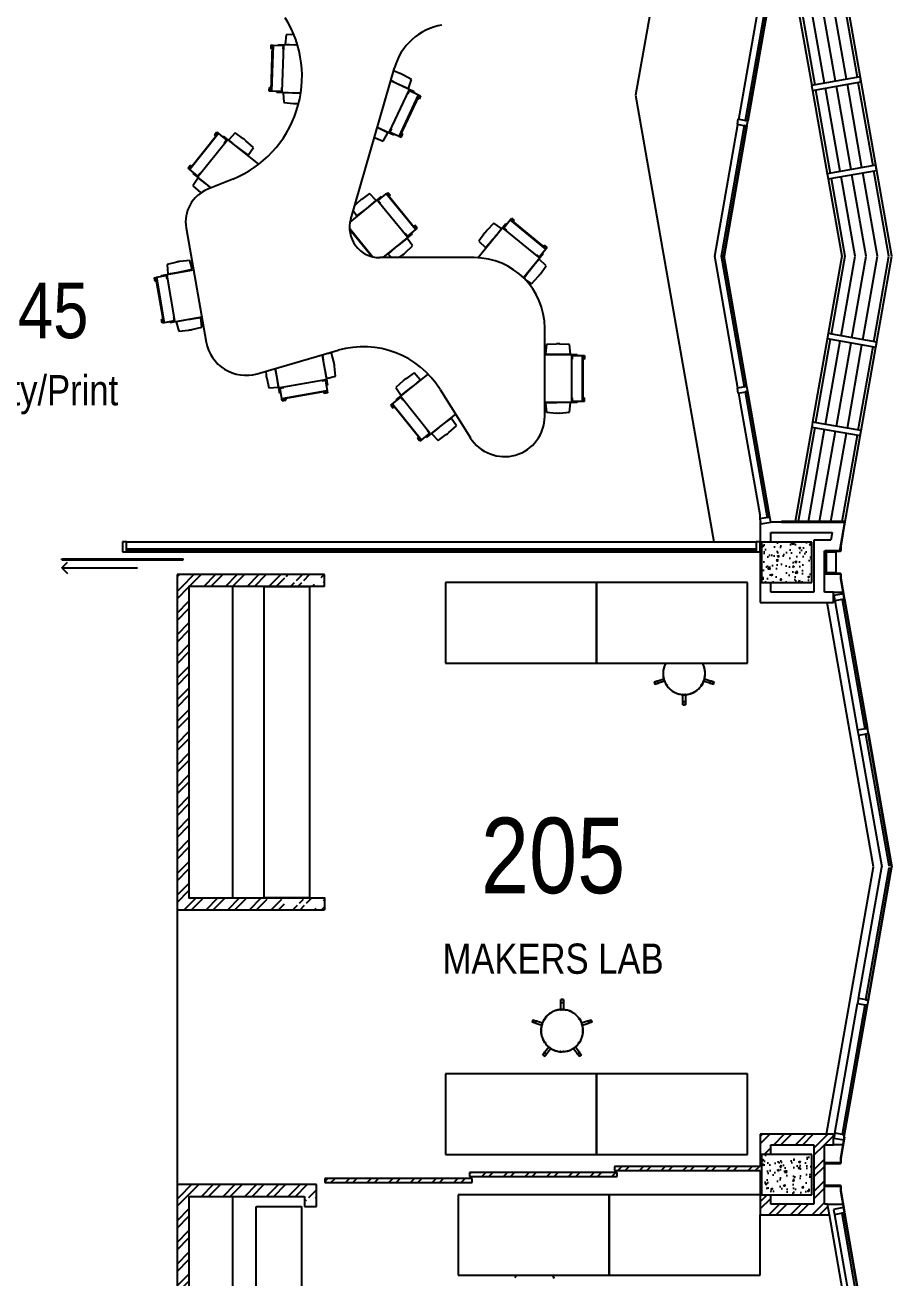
# Model space of a CAD drawing. Extents: x 6433 to 75181, y -2986 to 56414.
# Drawn here: x 40077 to 48688, y 13457 to 25900 of the extents above; entities that cross this region are included whole.
import ezdxf

# ---------------------------------------------------------------- set-up
doc = ezdxf.new("R2010")
doc.units = 0
doc.header["$MEASUREMENT"] = 0
for name, color, linetype in [('A-Column__Concrete', 7, 'CONTINUOUS'), ('A-Column__Steel', 4, 'CONTINUOUS'), ('A-Door', 160, 'CONTINUOUS'), ('A-Equipment', 1, 'CONTINUOUS'), ('A-Furniture', 252, 'CONTINUOUS'), ('A-General', 1, 'CONTINUOUS'), ('A-Hatch__Brick', 2, 'CONTINUOUS'), ('A-Hatch__Concrete', 252, 'CONTINUOUS'), ('A-Joinery__Built-In', 2, 'CONTINUOUS'), ('A-Roof', 1, 'CONTINUOUS'), ('A-Text__Primary Room', 6, 'CONTINUOUS'), ('A-Wall__Brick', 6, 'CONTINUOUS'), ('A-Window', 4, 'CONTINUOUS')]:
    doc.layers.add(name, color=color, linetype=linetype)
doc.styles.add('Arial Narrow', font='ARIALN.TTF', dxfattribs={"height": 750})
pattern_1 = [(50, (8381.06, 65736.02), (182.18467, -15.9391), [19.05, -209.55]), (355, (8381.06, 65736.02), (-35.2434, 191.05685), [15.24, -167.6406]), (100.45144, (8396.24, 65734.7), (146.94125, 175.11775), [16.19, -178.09024]), (46.1842, (8381.06, 65786.82), (271.07904, -42.0423), [28.575, -314.325]), (96.63556, (8403.65, 65783.32), (237.4041, 247.4261), [24.285, -267.1356]), (351.18415, (8381.06, 65786.82), (237.4041, 247.4261), [22.86, -251.4597]), (21, (8406.46, 65774.12), (151.6144, -102.2652), [19.05, -209.55]), (326, (8406.46, 65774.12), (61.80203, 184.18797), [15.24, -167.64]), (71.45144, (8419.1, 65765.6), (213.4164, 81.92277), [16.19, -178.08994]), (37.5, (8381.06, 65736.02), (3.0886, 84.55504), [0, -165.608, 0, -170.18, 0, -168.275]), (7.5, (8381.06, 65736.02), (66.81966, 100.18057), [0, -97.028, 0, -161.798, 0, -64.135]), (327.5, (8324.416, 65736.02), (135.590595, -5.728744), [0, -63.5, 0, -198.12, 0, -262.89]), (317.5, (8299.02, 65736.02), (148.12918, 25.4265), [0, -82.55, 0, -131.572, 0, -186.69])]
pattern_2 = [(45, (8381.06, 65736.02), (-107.76307, 107.76307), []), (45, (8452.9, 65736.02), (-107.76307, 107.76307), [])]

msp = doc.modelspace()

# ---------------------------------------------------------------- hatches: boundary and pattern name
at = {"layer": 'A-Hatch__Brick'}
h = msp.add_hatch(dxfattribs=at)
h.set_pattern_fill('ANSI32', color=256, scale=16, style=0)
h.set_pattern_definition(pattern_2)
h.paths.add_polyline_path([(43052, 20414), (43052, 20442), (41587, 20442), (41587, 20324), (42657, 20324), (42657, 20364), (42652, 20364), (42652, 20384), (42657, 20384), (42657, 20424), (42697, 20424), (42697, 20384), (42952, 20384), (42952, 20414), (43042, 20414), (43042, 20324), (43052, 20324)])
h.paths.add_polyline_path([(42952, 20364), (42697, 20364), (42698, 20324), (42952, 20324), (42952, 20359)])
h = msp.add_hatch(dxfattribs=at)
h.set_pattern_fill('ANSI32', color=256, scale=16, style=0)
h.set_pattern_definition(pattern_2)
h.paths.add_polyline_path([(41705, 20324), (41587, 20324), (41587, 17114), (41705, 17114), (41705, 18600)])
h = msp.add_hatch(dxfattribs=at)
h.set_pattern_fill('ANSI32', color=256, scale=16, style=0)
h.set_pattern_definition(pattern_2)
h.paths.add_polyline_path([(43052, 17232), (42902, 17232), (42902, 17219), (42697, 17219), (42698, 17179), (42952, 17179), (42952, 17219), (43042, 17219), (43042, 17129), (42952, 17129), (42952, 17159), (42697, 17159), (42694, 17119), (42657, 17119), (42655, 17159), (42652, 17159), (42653, 17179), (42657, 17179), (42655, 17219), (42452, 17219), (42452, 17232), (41705, 17232), (41705, 17114), (43052, 17114), (43052, 17219)])
h = msp.add_hatch(dxfattribs=at)
h.set_pattern_fill('ANSI32', color=256, scale=16, style=0)
h.set_pattern_definition(pattern_2)
h.paths.add_polyline_path([(47485, 14779), (47485, 14884), (47380, 14884), (47380, 14084), (47485, 14084), (47485, 14284), (47393, 14284), (47393, 14684), (47485, 14684)])
h = msp.add_hatch(dxfattribs=at)
h.set_pattern_fill('ANSI32', color=256, scale=16, style=0)
h.set_pattern_definition(pattern_2)
h.paths.add_polyline_path([(48107, 14884), (47485, 14884), (47485, 14779), (48107, 14779)])
h = msp.add_hatch(dxfattribs=at)
h.set_pattern_fill('ANSI32', color=256, scale=16, style=0)
h.set_pattern_definition(pattern_2)
h.paths.add_polyline_path([(48018, 14779), (47913, 14779), (47913, 14189), (48018, 14189), (48018, 14579)])
h = msp.add_hatch(dxfattribs=at)
h.set_pattern_fill('ANSI32', color=256, scale=16, style=0)
h.set_pattern_definition(pattern_2)
h.paths.add_polyline_path([(47380, 14564), (45933, 14564), (45933, 14524), (47380, 14524)])
h = msp.add_hatch(dxfattribs=at)
h.set_pattern_fill('ANSI32', color=256, scale=16, style=0)
h.set_pattern_definition(pattern_2)
h.paths.add_polyline_path([(44518, 14444), (43053, 14444), (43053, 14404), (44518, 14404)])
h = msp.add_hatch(dxfattribs=at)
h.set_pattern_fill('ANSI32', color=256, scale=16, style=0)
h.set_pattern_definition(pattern_2)
h.paths.add_polyline_path([(45958, 14504), (44493, 14504), (44493, 14464), (45958, 14464)])
h = msp.add_hatch(dxfattribs=at)
h.set_pattern_fill('ANSI32', color=256, scale=16, style=0)
h.set_pattern_definition(pattern_2)
h.paths.add_polyline_path([(42972, 14266), (42972, 14384), (41587, 14384), (41587, 14266), (42854, 14266)])
h = msp.add_hatch(dxfattribs=at)
h.set_pattern_fill('ANSI32', color=256, scale=16, style=0)
h.set_pattern_definition(pattern_2)
h.paths.add_polyline_path([(41705, 14266), (41587, 14266), (41587, 10984), (41705, 10984), (41705, 13574)])
h = msp.add_hatch(dxfattribs=at)
h.set_pattern_fill('ANSI32', color=256, scale=16, style=0)
h.set_pattern_definition(pattern_2)
h.paths.add_polyline_path([(42972, 14255), (42972, 14266), (42854, 14266), (42854, 14225), (42872, 14225), (42872, 14255), (42962, 14255), (42962, 14165), (42972, 14165)])
h.paths.add_polyline_path([(42872, 14205), (42854, 14205), (42854, 14165), (42872, 14165)])
h = msp.add_hatch(dxfattribs=at)
h.set_pattern_fill('ANSI32', color=256, scale=16, style=0)
h.set_pattern_definition(pattern_2)
h.paths.add_polyline_path([(48067, 14084), (48049, 14189), (47485, 14189), (47485, 14084), (47880, 14084)])
at = {"layer": 'A-Hatch__Concrete'}
h = msp.add_hatch(dxfattribs=at)
h.set_pattern_fill('AR-CONC', color=256, style=0)
h.set_pattern_definition(pattern_1)
h.paths.add_polyline_path([(47893, 20764), (47393, 20764), (47393, 20364), (47893, 20364), (47893, 20610)])
h = msp.add_hatch(dxfattribs=at)
h.set_pattern_fill('AR-CONC', color=256, style=0)
h.set_pattern_definition(pattern_1)
h.paths.add_polyline_path([(47893, 14684), (47393, 14684), (47393, 14284), (47893, 14284)])
h = msp.add_hatch(dxfattribs=at)
h.set_pattern_fill('AR-CONC', color=256, style=0)
h.set_pattern_definition(pattern_1)
h.paths.add_polyline_path([(47893, 14684), (47393, 14684), (47393, 14284), (47893, 14284)])

# ---------------------------------------------------------------- linework, layer by layer
at = {"layer": 'A-Column__Concrete'}
for p, q in [((47893, 20764), (47393, 20764)), ((47393, 20764), (47393, 20364)), ((47893, 20364), (47893, 20764)), ((48133, 20664), (48033, 20664)), ((48033, 20664), (48033, 20464)), ((48133, 20464), (48133, 20664)), ((48033, 20464), (48133, 20464)), ((47393, 20364), (47893, 20364)), ((47393, 14684), (47393, 14284)), ((47893, 14684), (47393, 14684)), ((47393, 14684), (47393, 14284)), ((47893, 14684), (47393, 14684)), ((47893, 14284), (47893, 14684)), ((47893, 14284), (47893, 14684)), ((47393, 14284), (47893, 14284)), ((47393, 14284), (47893, 14284))]:
    msp.add_line(p, q, dxfattribs=at)
at = {"layer": 'A-Column__Steel'}
for p, q in [((48225, 20969), (47591, 20969)), ((47591, 20969), (47591, 20964)), ((47591, 20964), (48220, 20964)), ((48220, 20964), (48178, 20725)), ((48183, 20725), (48225, 20969)), ((48018, 20669), (48018, 20459)), ((48023, 20459), (48023, 20669)), ((48173, 20679), (48028, 20679)), ((48028, 20674), (48173, 20674)), ((48178, 20725), (48178, 20684)), ((48183, 20684), (48183, 20725)), ((48173, 20454), (48028, 20454)), ((48028, 20449), (48173, 20449)), ((48178, 20444), (48178, 20403)), ((48183, 20403), (48183, 20444)), ((48178, 20403), (48215, 20190)), ((48220, 20191), (48183, 20403)), ((48215, 20190), (48220, 20191)), ((48215, 14858), (48178, 14645)), ((48183, 14645), (48220, 14857)), ((48220, 14857), (48215, 14858)), ((48018, 14589), (48018, 14379)), ((48023, 14379), (48023, 14589)), ((48173, 14599), (48028, 14599)), ((48028, 14594), (48173, 14594)), ((48178, 14645), (48178, 14604)), ((48183, 14604), (48183, 14645)), ((48173, 14374), (48028, 14374)), ((48028, 14369), (48173, 14369)), ((48178, 14364), (48178, 14323)), ((48178, 14323), (48215, 14110)), ((48183, 14323), (48183, 14364)), ((48220, 14111), (48183, 14323)), ((48215, 14110), (48220, 14111))]:
    msp.add_line(p, q, dxfattribs=at)
for centre, radius, start, end in [((48028, 20669), 10, 90, 180), ((48028, 20669), 5, 90, 180), ((48173, 20684), 10, 270, 0), ((48173, 20684), 5, 270, 0), ((48028, 20459), 10, 180, 270), ((48028, 20459), 5, 180, 270), ((48173, 20444), 10, 0, 90), ((48173, 20444), 5, 0, 90), ((48028, 14589), 10, 90, 180), ((48028, 14589), 5, 90, 180), ((48173, 14604), 10, 270, 0), ((48173, 14604), 5, 270, 0), ((48028, 14379), 10, 180, 270), ((48028, 14379), 5, 180, 270), ((48173, 14364), 10, 0, 90), ((48173, 14364), 5, 0, 90)]:
    msp.add_arc(centre, radius, start, end, dxfattribs=at)
at = {"layer": 'A-Door'}
for p, q in [((40443, 20589), (40443, 20599)), ((40443, 20599), (41648, 20599)), ((40443, 20589), (41648, 20589)), ((40443, 20509), (40500, 20565)), ((41648, 20589), (41648, 20599)), ((40443, 20509), (40500, 20452)), ((40443, 20509), (41193, 20509))]:
    msp.add_line(p, q, dxfattribs=at)
at = {"layer": 'A-Equipment'}
for p, q in [((42452, 20324), (42902, 20324)), ((42452, 17232), (42452, 20324)), ((42902, 20324), (42902, 17232)), ((42902, 17232), (42452, 17232)), ((42372, 14165), (42822, 14165)), ((42372, 11205), (42372, 14165)), ((42822, 14165), (42822, 11205))]:
    msp.add_line(p, q, dxfattribs=at)
at = {"layer": 'A-Furniture'}
for p, q in [((46395, 26632), (46139, 25202)), ((42671, 25804), (42659, 25710)), ((42745, 25806), (42671, 25804)), ((42519, 25702), (42518, 25666)), ((42535, 25665), (42518, 25666)), ((42519, 25702), (42536, 25701)), ((42520, 25244), (42536, 25701)), ((42541, 25701), (42524, 25243)), ((42536, 25701), (42535, 25665)), ((42536, 25701), (42541, 25701)), ((42541, 25701), (42640, 25698)), ((42593, 25699), (42594, 25708)), ((42594, 25708), (42781, 25702)), ((42632, 25240), (42648, 25697)), ((42642, 25661), (42643, 25698)), ((42659, 25710), (42749, 25705)), ((42698, 25709), (42698, 25707)), ((42698, 25707), (42698, 25705)), ((42739, 25704), (42739, 25705)), ((43312, 23973), (43746, 25476)), ((43801, 25419), (43737, 25444)), ((43917, 25358), (43830, 25405)), ((42503, 25244), (42504, 25280)), ((42504, 25280), (42521, 25280)), ((42520, 25244), (42521, 25280)), ((42627, 25240), (42628, 25276)), ((43709, 25348), (43943, 25239)), ((43710, 25351), (43743, 25334)), ((43803, 25305), (43885, 25269)), ((43849, 25284), (43849, 25286)), ((43885, 25269), (43917, 25358)), ((42520, 25244), (42503, 25244)), ((42524, 25243), (42520, 25244)), ((42624, 25240), (42524, 25243)), ((42577, 25231), (42577, 25242)), ((42814, 25223), (42577, 25231)), ((42732, 25225), (42642, 25226)), ((42642, 25226), (42647, 25132)), ((42681, 25227), (42681, 25225)), ((42814, 25220), (42798, 25222)), ((43889, 25253), (43695, 24838)), ((43793, 24792), (43986, 25207)), ((43991, 25205), (43797, 24790)), ((43894, 25250), (43878, 25218)), ((43896, 25249), (43986, 25207)), ((43943, 25239), (43939, 25230)), ((43991, 25205), (43975, 25173)), ((43991, 25165), (43975, 25173)), ((43986, 25207), (43991, 25205)), ((43991, 25205), (44006, 25198)), ((44006, 25198), (43991, 25165)), ((46139, 25202), (46919, 20769)), ((42647, 25132), (42745, 25122)), ((42777, 25121), (42793, 25121)), ((41709, 24468), (41995, 24826)), ((41999, 24823), (41713, 24465)), ((41982, 24837), (41959, 24808)), ((41973, 24798), (41959, 24808)), ((41995, 24826), (41973, 24798)), ((41982, 24837), (41995, 24826)), ((41995, 24826), (41999, 24823)), ((41999, 24823), (42076, 24761)), ((42040, 24790), (42046, 24797)), ((42046, 24797), (42395, 24518)), ((42165, 24828), (42100, 24760)), ((42246, 24771), (42165, 24828)), ((43547, 24782), (43633, 24748)), ((43741, 24806), (43575, 24884)), ((43680, 24830), (43600, 24870)), ((43609, 24868), (43608, 24866)), ((43633, 24748), (43680, 24830)), ((43645, 24847), (43646, 24848)), ((43646, 24848), (43646, 24850)), ((43716, 24868), (43700, 24835)), ((43793, 24792), (43703, 24834)), ((43745, 24815), (43741, 24806)), ((43797, 24790), (43793, 24792)), ((43797, 24790), (43812, 24823)), ((43813, 24783), (43797, 24790)), ((43812, 24823), (43828, 24816)), ((43813, 24783), (43828, 24816)), ((41797, 24398), (42083, 24756)), ((42056, 24731), (42079, 24759)), ((42100, 24760), (42168, 24702)), ((42129, 24734), (42128, 24732)), ((42130, 24735), (42129, 24734)), ((42160, 24706), (42161, 24708)), ((42220, 24661), (42294, 24608)), ((42345, 24683), (42271, 24751)), ((42294, 24608), (42345, 24683)), ((41696, 24479), (41718, 24507)), ((41709, 24468), (41696, 24479)), ((41709, 24468), (41732, 24496)), ((41713, 24465), (41709, 24468)), ((41791, 24403), (41713, 24465)), ((41718, 24507), (41732, 24496)), ((41748, 24424), (41754, 24432)), ((41924, 24283), (41748, 24424)), ((41793, 24401), (41815, 24430)), ((41797, 24381), (41745, 24302)), ((41745, 24302), (41818, 24236)), ((41868, 24327), (41797, 24381)), ((41829, 24358), (41828, 24357)), ((42140, 24370), (41891, 24270)), ((41922, 24283), (41920, 24285)), ((43306, 23942), (43618, 24198)), ((43394, 24148), (43350, 24106)), ((43499, 24226), (43419, 24168)), ((43497, 24100), (43565, 24158)), ((43565, 24158), (43499, 24226)), ((43582, 24155), (43872, 23801)), ((43586, 24158), (43609, 24130)), ((43588, 24160), (43665, 24223)), ((43618, 24198), (43624, 24190)), ((43665, 24223), (43669, 24226)), ((43956, 23869), (43665, 24223)), ((43669, 24226), (43682, 24237)), ((43669, 24226), (43959, 23872)), ((43669, 24226), (43692, 24198)), ((43682, 24237), (43705, 24209)), ((43705, 24209), (43692, 24198)), ((43336, 24057), (43373, 24004)), ((43373, 24004), (43446, 24058)), ((43536, 24132), (43535, 24133)), ((43936, 23900), (43950, 23911)), ((43959, 23872), (43936, 23900)), ((43973, 23883), (43950, 23911)), ((44574, 23588), (44854, 23930)), ((44732, 23934), (44665, 23861)), ((44810, 23881), (44732, 23934)), ((44832, 23887), (44895, 23964)), ((44854, 23930), (44862, 23923)), ((44895, 23964), (44898, 23968)), ((45250, 23675), (44895, 23964)), ((44898, 23968), (44909, 23981)), ((44898, 23968), (45253, 23678)), ((44898, 23968), (44926, 23945)), ((44909, 23981), (44937, 23958)), ((44937, 23958), (44926, 23945)), ((41677, 23885), (41877, 22752)), ((43529, 23599), (43302, 23877)), ((43517, 23603), (43302, 23865)), ((43921, 23828), (43630, 23590)), ((43873, 23784), (43802, 23728)), ((43854, 23832), (43877, 23804)), ((43926, 23706), (43873, 23784)), ((43956, 23869), (43879, 23806)), ((43915, 23836), (43921, 23828)), ((43959, 23872), (43956, 23869)), ((43973, 23883), (43959, 23872)), ((44644, 23836), (44586, 23754)), ((44755, 23810), (44810, 23881)), ((44787, 23849), (44785, 23851)), ((44827, 23881), (45182, 23591)), ((44830, 23885), (44858, 23862)), ((43752, 23686), (43684, 23625)), ((43808, 23736), (43809, 23734)), ((43841, 23760), (43840, 23762)), ((43842, 23759), (43841, 23760)), ((43854, 23638), (43926, 23706)), ((44586, 23754), (44652, 23692)), ((44652, 23692), (44712, 23759)), ((45250, 23675), (45187, 23598)), ((45225, 23701), (45236, 23715)), ((45253, 23678), (45225, 23701)), ((45264, 23692), (45236, 23715)), ((45253, 23678), (45250, 23675)), ((45264, 23692), (45253, 23678)), ((41583, 23546), (41487, 23522)), ((41487, 23522), (41495, 23428)), ((41715, 23562), (41614, 23551)), ((41737, 23474), (41715, 23562)), ((44539, 23590), (43600, 23590)), ((43684, 23625), (43717, 23590)), ((43790, 23590), (43829, 23618)), ((45224, 23628), (45029, 23389)), ((45185, 23575), (45127, 23507)), ((45157, 23618), (45185, 23596)), ((45159, 23546), (45158, 23547)), ((45161, 23545), (45159, 23546)), ((45253, 23509), (45185, 23575)), ((45217, 23634), (45224, 23628)), ((41359, 23391), (41376, 23394)), ((41376, 23394), (41381, 23395)), ((41376, 23394), (41382, 23358)), ((41456, 22943), (41376, 23394)), ((41381, 23395), (41479, 23412)), ((41381, 23395), (41460, 22944)), ((41431, 23413), (41750, 23469)), ((41433, 23404), (41431, 23413)), ((41488, 23377), (41481, 23412)), ((41566, 22962), (41487, 23413)), ((41495, 23428), (41584, 23442)), ((41533, 23435), (41534, 23433)), ((41534, 23433), (41534, 23431)), ((41575, 23438), (41574, 23440)), ((41649, 23454), (41737, 23474)), ((45086, 23455), (45034, 23385)), ((45107, 23330), (45175, 23404)), ((45132, 23515), (45133, 23514)), ((45196, 23429), (45253, 23509)), ((41359, 23391), (41366, 23355)), ((41382, 23358), (41366, 23355)), ((45044, 23373), (45107, 23330)), ((41432, 22976), (41449, 22979)), ((41439, 22940), (41432, 22976)), ((41456, 22943), (41439, 22940)), ((41456, 22943), (41449, 22979)), ((41460, 22944), (41456, 22943)), ((41558, 22961), (41460, 22944)), ((41514, 22943), (41512, 22953)), ((41833, 22999), (41514, 22943)), ((41561, 22961), (41555, 22997)), ((41667, 22969), (41579, 22951)), ((41579, 22951), (41604, 22860)), ((41617, 22960), (41617, 22958)), ((41822, 22991), (41732, 22979)), ((41733, 22877), (41832, 22900)), ((41832, 22900), (41822, 22991)), ((41604, 22860), (41702, 22871)), ((45239, 22014), (45239, 22890)), ((42382, 22437), (43186, 22670)), ((45255, 22726), (45248, 22635)), ((45356, 22732), (45255, 22726)), ((45486, 22726), (45387, 22732)), ((45494, 22632), (45486, 22726)), ((43027, 22623), (43080, 22324)), ((43032, 22625), (43043, 22542)), ((43122, 22641), (43069, 22636)), ((43146, 22543), (43122, 22641)), ((45239, 22629), (45560, 22629)), ((45248, 22635), (45339, 22631)), ((45405, 22630), (45494, 22632)), ((45455, 22630), (45455, 22632)), ((45505, 22619), (45505, 22161)), ((45510, 22619), (45510, 22583)), ((45513, 22619), (45613, 22619)), ((45560, 22629), (45560, 22621)), ((45613, 22619), (45617, 22619)), ((45613, 22161), (45613, 22619)), ((45617, 22619), (45617, 22161)), ((45617, 22619), (45635, 22619)), ((45617, 22619), (45617, 22583)), ((45635, 22583), (45617, 22583)), ((45635, 22619), (45635, 22583)), ((42467, 22462), (42471, 22424)), ((42568, 22458), (42561, 22489)), ((42609, 22241), (42565, 22490)), ((43053, 22477), (43071, 22389)), ((43062, 22427), (43064, 22427)), ((43071, 22389), (43162, 22413)), ((43162, 22413), (43151, 22511)), ((43764, 22178), (44081, 22432)), ((43941, 22445), (43858, 22387)), ((44003, 22378), (43941, 22445)), ((42477, 22393), (42500, 22296)), ((42500, 22296), (42594, 22305)), ((42594, 22305), (42580, 22393)), ((42584, 22384), (42582, 22384)), ((42587, 22343), (42589, 22343)), ((42589, 22343), (42591, 22344)), ((43060, 22376), (42609, 22297)), ((42645, 22297), (42610, 22291)), ((42627, 22191), (42610, 22288)), ((43061, 22371), (43025, 22364)), ((43061, 22368), (43078, 22270)), ((43080, 22324), (43069, 22322)), ((43833, 22367), (43760, 22301)), ((43760, 22301), (43812, 22222)), ((43812, 22222), (43884, 22276)), ((43935, 22318), (44003, 22378)), ((44200, 22282), (44500, 21802)), ((42618, 22242), (42609, 22241)), ((42627, 22191), (43078, 22270)), ((42628, 22186), (42627, 22191)), ((43079, 22265), (42628, 22186)), ((42628, 22186), (42664, 22192)), ((42631, 22169), (42628, 22186)), ((42631, 22169), (42667, 22175)), ((42664, 22192), (42667, 22175)), ((43079, 22265), (43044, 22259)), ((43047, 22242), (43044, 22259)), ((43082, 22248), (43047, 22242)), ((43078, 22270), (43079, 22265)), ((43079, 22265), (43082, 22248)), ((43728, 22138), (43806, 22200)), ((43769, 22171), (43764, 22178)), ((43831, 22173), (43808, 22202)), ((44098, 21847), (43812, 22205)), ((43843, 22246), (43844, 22245)), ((43844, 22245), (43845, 22243)), ((43877, 22269), (43876, 22271)), ((45560, 22152), (45239, 22152)), ((45339, 22149), (45248, 22145)), ((45494, 22148), (45405, 22150)), ((45414, 22151), (45414, 22150)), ((45455, 22150), (45455, 22151)), ((45455, 22148), (45455, 22150)), ((45510, 22197), (45510, 22161)), ((45613, 22161), (45513, 22161)), ((45560, 22161), (45560, 22152)), ((45617, 22161), (45613, 22161)), ((45617, 22197), (45635, 22197)), ((45617, 22161), (45617, 22197)), ((45635, 22161), (45617, 22161)), ((45635, 22161), (45635, 22197)), ((43711, 22124), (43725, 22135)), ((43711, 22124), (43734, 22096)), ((43725, 22135), (43728, 22138)), ((43725, 22135), (43747, 22107)), ((44010, 21777), (43725, 22135)), ((43728, 22138), (44014, 21780)), ((43747, 22107), (43734, 22096)), ((44353, 22037), (44062, 21805)), ((45248, 22145), (45255, 22054)), ((45255, 22054), (45356, 22047)), ((45387, 22047), (45486, 22054)), ((45486, 22054), (45494, 22148)), ((44183, 21901), (44115, 21843)), ((44309, 21995), (44236, 21942)), ((44286, 21852), (44361, 21920)), ((44361, 21920), (44309, 21995)), ((43974, 21795), (43988, 21805)), ((43997, 21766), (43974, 21795)), ((44010, 21777), (43988, 21805)), ((44010, 21777), (43997, 21766)), ((44014, 21780), (44010, 21777)), ((44092, 21842), (44014, 21780)), ((44062, 21805), (44055, 21813)), ((44094, 21844), (44071, 21872)), ((44115, 21843), (44180, 21775)), ((44144, 21869), (44145, 21868)), ((44180, 21775), (44261, 21832)), ((45753, 20364), (44253, 20364)), ((44253, 20364), (44253, 19564)), ((45753, 19564), (45753, 20364)), ((47253, 20364), (45753, 20364)), ((45753, 20364), (45753, 19564)), ((47253, 19564), (47253, 20364)), ((44253, 19564), (45753, 19564)), ((45753, 19564), (47253, 19564)), ((46430, 19537), (46427, 19529)), ((46433, 19545), (46430, 19537)), ((46437, 19552), (46433, 19545)), ((46441, 19559), (46437, 19552)), ((46443, 19564), (46441, 19559)), ((46809, 19556), (46805, 19563)), ((46812, 19548), (46809, 19556)), ((46816, 19540), (46812, 19548)), ((46819, 19533), (46816, 19540)), ((46416, 19472), (46415, 19464)), ((46415, 19464), (46415, 19459)), ((46415, 19459), (46415, 19451)), ((46415, 19451), (46416, 19443)), ((46417, 19489), (46416, 19480)), ((46416, 19480), (46416, 19472)), ((46416, 19443), (46417, 19434)), ((46419, 19497), (46417, 19489)), ((46417, 19434), (46418, 19426)), ((46418, 19426), (46419, 19418)), ((46420, 19505), (46419, 19497)), ((46419, 19418), (46421, 19410)), ((46422, 19513), (46420, 19505)), ((46425, 19521), (46422, 19513)), ((46427, 19529), (46425, 19521)), ((46822, 19525), (46819, 19533)), ((46824, 19517), (46822, 19525)), ((46826, 19509), (46824, 19517)), ((46825, 19405), (46827, 19413)), ((46828, 19501), (46826, 19509)), ((46827, 19413), (46829, 19422)), ((46830, 19492), (46828, 19501)), ((46829, 19422), (46830, 19430)), ((46831, 19484), (46830, 19492)), ((46830, 19430), (46831, 19438)), ((46832, 19476), (46831, 19484)), ((46831, 19438), (46832, 19446)), ((46832, 19468), (46832, 19476)), ((46832, 19459), (46832, 19468)), ((46832, 19455), (46832, 19459)), ((46832, 19446), (46832, 19455)), ((46325, 19376), (46357, 19386)), ((46325, 19376), (46333, 19351)), ((46325, 19376), (46333, 19351)), ((46330, 19377), (46338, 19353)), ((46365, 19362), (46333, 19351)), ((46356, 19386), (46362, 19387)), ((46356, 19386), (46364, 19361)), ((46356, 19386), (46364, 19361)), ((46362, 19387), (46421, 19407)), ((46370, 19363), (46364, 19361)), ((46430, 19383), (46370, 19363)), ((46421, 19410), (46423, 19402)), ((46423, 19402), (46426, 19394)), ((46426, 19394), (46429, 19386)), ((46429, 19386), (46432, 19378)), ((46432, 19378), (46435, 19370)), ((46435, 19370), (46439, 19363)), ((46439, 19363), (46443, 19356)), ((46443, 19356), (46447, 19348)), ((46447, 19348), (46452, 19342)), ((46452, 19342), (46456, 19335)), ((46456, 19335), (46462, 19328)), ((46462, 19328), (46467, 19322)), ((46467, 19322), (46473, 19316)), ((46473, 19316), (46478, 19310)), ((46478, 19310), (46484, 19304)), ((46484, 19304), (46491, 19299)), ((46491, 19299), (46497, 19293)), ((46497, 19293), (46504, 19288)), ((46504, 19288), (46511, 19284)), ((46740, 19286), (46746, 19291)), ((46746, 19291), (46753, 19296)), ((46753, 19296), (46759, 19301)), ((46759, 19301), (46766, 19307)), ((46766, 19307), (46772, 19312)), ((46772, 19312), (46777, 19318)), ((46777, 19318), (46783, 19325)), ((46783, 19325), (46788, 19331)), ((46788, 19331), (46793, 19338)), ((46793, 19338), (46798, 19345)), ((46798, 19345), (46802, 19352)), ((46802, 19352), (46806, 19359)), ((46806, 19359), (46810, 19366)), ((46810, 19366), (46814, 19374)), ((46814, 19374), (46817, 19382)), ((46817, 19382), (46820, 19389)), ((46878, 19363), (46817, 19383)), ((46820, 19389), (46823, 19397)), ((46823, 19397), (46825, 19405)), ((46826, 19407), (46886, 19387)), ((46884, 19361), (46878, 19363)), ((46914, 19351), (46883, 19362)), ((46884, 19361), (46891, 19386)), ((46884, 19361), (46891, 19386)), ((46886, 19387), (46891, 19386)), ((46891, 19386), (46922, 19376)), ((46910, 19353), (46917, 19377)), ((46914, 19351), (46922, 19376)), ((46914, 19351), (46922, 19376)), ((46511, 19284), (46518, 19279)), ((46518, 19279), (46525, 19275)), ((46525, 19275), (46533, 19272)), ((46533, 19272), (46540, 19268)), ((46540, 19268), (46548, 19265)), ((46548, 19265), (46556, 19262)), ((46556, 19262), (46564, 19259)), ((46564, 19259), (46572, 19257)), ((46572, 19257), (46580, 19255)), ((46580, 19255), (46588, 19254)), ((46588, 19254), (46596, 19253)), ((46596, 19253), (46605, 19252)), ((46605, 19252), (46613, 19251)), ((46611, 19188), (46611, 19251)), ((46611, 19182), (46611, 19188)), ((46611, 19150), (46611, 19183)), ((46611, 19182), (46636, 19182)), ((46611, 19182), (46636, 19182)), ((46613, 19251), (46621, 19251)), ((46621, 19251), (46630, 19251)), ((46630, 19251), (46638, 19251)), ((46636, 19251), (46636, 19188)), ((46636, 19188), (46636, 19182)), ((46636, 19183), (46636, 19150)), ((46638, 19251), (46646, 19252)), ((46646, 19252), (46655, 19253)), ((46655, 19253), (46663, 19254)), ((46663, 19254), (46671, 19256)), ((46671, 19256), (46679, 19258)), ((46679, 19258), (46687, 19261)), ((46687, 19261), (46695, 19263)), ((46695, 19263), (46703, 19266)), ((46703, 19266), (46710, 19270)), ((46710, 19270), (46718, 19273)), ((46718, 19273), (46725, 19277)), ((46725, 19277), (46733, 19281)), ((46733, 19281), (46740, 19286)), ((46611, 19154), (46636, 19154)), ((46611, 19150), (46636, 19150)), ((46611, 19150), (46636, 19150)), ((45424, 16222), (45398, 16222)), ((45398, 16190), (45398, 16222)), ((45424, 16222), (45398, 16222)), ((45424, 16218), (45398, 16218)), ((45424, 16190), (45398, 16190)), ((45398, 16184), (45398, 16190)), ((45424, 16190), (45398, 16190)), ((45398, 16121), (45398, 16184)), ((45424, 16222), (45424, 16190)), ((45424, 16190), (45424, 16184)), ((45424, 16184), (45424, 16121)), ((45257, 16054), (45252, 16048)), ((45263, 16060), (45257, 16054)), ((45269, 16066), (45263, 16060)), ((45275, 16071), (45269, 16066)), ((45282, 16076), (45275, 16071)), ((45288, 16082), (45282, 16076)), ((45295, 16086), (45288, 16082)), ((45302, 16091), (45295, 16086)), ((45309, 16095), (45302, 16091)), ((45317, 16099), (45309, 16095)), ((45324, 16103), (45317, 16099)), ((45332, 16106), (45324, 16103)), ((45340, 16109), (45332, 16106)), ((45347, 16112), (45340, 16109)), ((45355, 16114), (45347, 16112)), ((45364, 16116), (45355, 16114)), ((45372, 16118), (45364, 16116)), ((45380, 16119), (45372, 16118)), ((45388, 16120), (45380, 16119)), ((45396, 16121), (45388, 16120)), ((45405, 16121), (45396, 16121)), ((45413, 16121), (45405, 16121)), ((45422, 16121), (45413, 16121)), ((45430, 16121), (45422, 16121)), ((45438, 16120), (45430, 16121)), ((45446, 16118), (45438, 16120)), ((45455, 16117), (45446, 16118)), ((45463, 16115), (45455, 16117)), ((45471, 16113), (45463, 16115)), ((45479, 16110), (45471, 16113)), ((45486, 16107), (45479, 16110)), ((45494, 16104), (45486, 16107)), ((45502, 16101), (45494, 16104)), ((45509, 16097), (45502, 16101)), ((45516, 16093), (45509, 16097)), ((45524, 16088), (45516, 16093)), ((45531, 16084), (45524, 16088)), ((45537, 16079), (45531, 16084)), ((45544, 16074), (45537, 16079)), ((45550, 16068), (45544, 16074)), ((45556, 16063), (45550, 16068)), ((45562, 16057), (45556, 16063)), ((45568, 16050), (45562, 16057)), ((45121, 16021), (45113, 15997)), ((45121, 16021), (45113, 15997)), ((45144, 15986), (45113, 15997)), ((45125, 16019), (45117, 15995)), ((45121, 16021), (45152, 16011)), ((45151, 16011), (45143, 15987)), ((45151, 16011), (45143, 15987)), ((45149, 15985), (45143, 15987)), ((45209, 15965), (45149, 15985)), ((45151, 16011), (45157, 16009)), ((45157, 16009), (45217, 15989)), ((45204, 15942), (45203, 15934)), ((45203, 15934), (45203, 15926)), ((45206, 15951), (45204, 15942)), ((45208, 15959), (45206, 15951)), ((45209, 15967), (45208, 15959)), ((45212, 15975), (45209, 15967)), ((45214, 15983), (45212, 15975)), ((45217, 15991), (45214, 15983)), ((45221, 15998), (45217, 15991)), ((45224, 16006), (45221, 15998)), ((45228, 16013), (45224, 16006)), ((45232, 16020), (45228, 16013)), ((45237, 16027), (45232, 16020)), ((45241, 16034), (45237, 16027)), ((45246, 16041), (45241, 16034)), ((45252, 16048), (45246, 16041)), ((45573, 16044), (45568, 16050)), ((45578, 16037), (45573, 16044)), ((45583, 16031), (45578, 16037)), ((45588, 16024), (45583, 16031)), ((45592, 16017), (45588, 16024)), ((45596, 16009), (45592, 16017)), ((45600, 16002), (45596, 16009)), ((45603, 15994), (45600, 16002)), ((45606, 15986), (45603, 15994)), ((45605, 15989), (45665, 16009)), ((45609, 15979), (45606, 15986)), ((45611, 15971), (45609, 15979)), ((45613, 15962), (45611, 15971)), ((45673, 15985), (45613, 15965)), ((45615, 15954), (45613, 15962)), ((45617, 15946), (45615, 15954)), ((45618, 15938), (45617, 15946)), ((45619, 15930), (45618, 15938)), ((45619, 15921), (45619, 15930)), ((45665, 16009), (45671, 16011)), ((45670, 16011), (45701, 16021)), ((45679, 15987), (45671, 16011)), ((45679, 15987), (45671, 16011)), ((45679, 15987), (45673, 15985)), ((45709, 15997), (45678, 15986)), ((45705, 15995), (45697, 16019)), ((45709, 15997), (45701, 16021)), ((45709, 15997), (45701, 16021)), ((45203, 15926), (45202, 15917)), ((45202, 15917), (45202, 15913)), ((45202, 15913), (45203, 15905)), ((45203, 15905), (45203, 15896)), ((45203, 15896), (45204, 15888)), ((45204, 15888), (45205, 15880)), ((45205, 15880), (45207, 15872)), ((45207, 15872), (45208, 15863)), ((45208, 15863), (45211, 15855)), ((45211, 15855), (45213, 15847)), ((45213, 15847), (45216, 15839)), ((45216, 15839), (45219, 15832)), ((45219, 15832), (45222, 15824)), ((45222, 15824), (45226, 15817)), ((45226, 15817), (45230, 15809)), ((45230, 15809), (45234, 15802)), ((45585, 15798), (45590, 15805)), ((45590, 15805), (45594, 15813)), ((45594, 15813), (45598, 15820)), ((45598, 15820), (45601, 15828)), ((45601, 15828), (45604, 15835)), ((45604, 15835), (45607, 15843)), ((45607, 15843), (45610, 15851)), ((45610, 15851), (45612, 15859)), ((45612, 15859), (45614, 15867)), ((45614, 15867), (45616, 15875)), ((45616, 15875), (45617, 15884)), ((45617, 15884), (45618, 15892)), ((45618, 15892), (45619, 15900)), ((45619, 15913), (45619, 15921)), ((45619, 15908), (45619, 15913)), ((45619, 15900), (45619, 15908)), ((45219, 15670), (45236, 15695)), ((45234, 15802), (45239, 15795)), ((45238, 15696), (45241, 15701)), ((45238, 15696), (45258, 15681)), ((45238, 15696), (45258, 15681)), ((45239, 15795), (45244, 15788)), ((45257, 15680), (45239, 15655)), ((45241, 15701), (45279, 15752)), ((45244, 15788), (45249, 15782)), ((45249, 15782), (45254, 15775)), ((45254, 15775), (45260, 15769)), ((45262, 15686), (45258, 15681)), ((45260, 15769), (45266, 15763)), ((45299, 15737), (45262, 15686)), ((45266, 15763), (45272, 15758)), ((45272, 15758), (45278, 15752)), ((45278, 15752), (45285, 15747)), ((45285, 15747), (45291, 15742)), ((45291, 15742), (45298, 15737)), ((45298, 15737), (45305, 15733)), ((45305, 15733), (45313, 15729)), ((45313, 15729), (45320, 15725)), ((45320, 15725), (45328, 15722)), ((45328, 15722), (45335, 15719)), ((45335, 15719), (45343, 15716)), ((45343, 15716), (45351, 15713)), ((45351, 15713), (45359, 15711)), ((45359, 15711), (45367, 15709)), ((45367, 15709), (45375, 15707)), ((45375, 15707), (45384, 15706)), ((45384, 15706), (45392, 15705)), ((45392, 15705), (45400, 15705)), ((45400, 15705), (45409, 15704)), ((45409, 15704), (45417, 15705)), ((45417, 15705), (45425, 15705)), ((45425, 15705), (45434, 15706)), ((45434, 15706), (45442, 15707)), ((45442, 15707), (45450, 15708)), ((45450, 15708), (45458, 15710)), ((45458, 15710), (45466, 15712)), ((45466, 15712), (45474, 15714)), ((45474, 15714), (45482, 15717)), ((45482, 15717), (45490, 15720)), ((45490, 15720), (45498, 15723)), ((45498, 15723), (45505, 15727)), ((45505, 15727), (45513, 15731)), ((45513, 15731), (45520, 15735)), ((45520, 15735), (45527, 15740)), ((45560, 15686), (45523, 15737)), ((45527, 15740), (45534, 15744)), ((45534, 15744), (45540, 15749)), ((45540, 15749), (45547, 15755)), ((45543, 15752), (45581, 15701)), ((45547, 15755), (45553, 15760)), ((45553, 15760), (45559, 15766)), ((45559, 15766), (45565, 15772)), ((45564, 15681), (45560, 15686)), ((45564, 15681), (45584, 15696)), ((45564, 15681), (45584, 15696)), ((45565, 15772), (45570, 15778)), ((45583, 15655), (45565, 15680)), ((45570, 15778), (45575, 15785)), ((45575, 15785), (45580, 15792)), ((45580, 15792), (45585, 15798)), ((45581, 15701), (45584, 15696)), ((45585, 15695), (45603, 15670)), ((45219, 15670), (45239, 15655)), ((45219, 15670), (45239, 15655)), ((45222, 15674), (45242, 15659)), ((45580, 15659), (45600, 15674)), ((45583, 15655), (45603, 15670)), ((45583, 15655), (45603, 15670)), ((45753, 15484), (44253, 15484)), ((44253, 15484), (44253, 14684)), ((45753, 14684), (45753, 15484)), ((47253, 15484), (45753, 15484)), ((45753, 15484), (45753, 14684)), ((47253, 14684), (47253, 15484)), ((44253, 14684), (45753, 14684)), ((45753, 14684), (47253, 14684)), ((45880, 14284), (44380, 14284)), ((44380, 14284), (44380, 13484)), ((45880, 13484), (45880, 14284)), ((47380, 14284), (45880, 14284)), ((45880, 14284), (45880, 13484)), ((47380, 13484), (47380, 14084)), ((44380, 13484), (45880, 13484)), ((44946, 13465), (44943, 13457)), ((44950, 13472), (44946, 13465)), ((44954, 13479), (44950, 13472)), ((44956, 13484), (44954, 13479)), ((45322, 13476), (45318, 13483)), ((45325, 13468), (45322, 13476)), ((45329, 13460), (45325, 13468)), ((45332, 13453), (45329, 13460)), ((45880, 13484), (47380, 13484))]:
    msp.add_line(p, q, dxfattribs=at)
for centre, radius, start, end in [((41728, 25390), 1100, 292, 32), ((44322, 25309), 600, 99.985, 163.8689), ((42805, 26670), 966, 266.6781, 268.5706), ((43709, 25182), 254, 61.4172, 68.6292), ((44192, 26190), 966, 242.3557, 246.2805), ((42719, 24259), 966, 85.3142, 89.2391), ((42770, 25375), 254, 264.3758, 271.5878), ((42100, 24563), 254, 47.7426, 54.9545), ((43172, 24003), 966, 63.7195, 65.3855), ((42788, 25443), 966, 230.0913, 234.0161), ((42022, 23945), 350, 112, 189.985), ((41282, 23559), 966, 48.7274, 52.6523), ((41989, 24424), 254, 227.789, 229.2012), ((43568, 23962), 254, 125.789, 133.001), ((42868, 24833), 966, 306.7274, 310.6523), ((43600, 23890), 300, 163.8689, 270), ((44851, 23689), 254, 137.2391, 144.4511), ((43992, 24404), 966, 318.1775, 322.1024), ((44398, 22968), 966, 128.0913, 132.0161), ((41643, 23299), 254, 96.3708, 103.5828), ((43680, 23824), 254, 305.7426, 312.9545), ((44539, 22890), 700, 0, 90), ((41437, 24397), 966, 278.7195, 282.6443), ((45863, 22880), 966, 139.5414, 143.4662), ((44989, 23576), 254, 317.1927, 324.4046), ((41856, 22021), 966, 97.3557, 101.2805), ((41673, 23123), 254, 276.4172, 283.6292), ((42271, 22821), 400, 189.985, 286.1311), ((43437, 21805), 900, 32, 106.1311), ((45372, 22479), 254, 86.4172, 93.6292), ((44001, 22665), 966, 187.3406, 191.2655), ((42899, 22483), 254, 6.4022, 13.6142), ((45383, 23596), 966, 267.3557, 271.2805), ((42723, 22452), 254, 186.3557, 193.5677), ((41625, 22247), 966, 8.7045, 12.6293), ((44004, 22179), 254, 124.999, 132.211), ((43297, 23044), 966, 307.3477, 311.2726), ((45383, 21184), 966, 88.7195, 92.6443), ((45372, 22301), 254, 266.3708, 273.5828), ((44803, 21160), 966, 125.9839, 129.9087), ((44839, 22014), 400, 212, 0), ((44115, 22040), 254, 305.0455, 312.2574), ((46624, 19459), 210, 149.8664, 158.1389), ((46624, 19459), 210, 21.8581, 30.1336), ((46624, 19459), 210, 160.6396, 180), ((46624, 19459), 210, 180, 199.4574), ((46624, 19459), 210, 0, 19.3604), ((46624, 19459), 210, 340.5426, 0), ((46624, 19459), 210, 201.726, 227.5269), ((46624, 19459), 203, 212.6339, 214.7761), ((46624, 19459), 210, 229.3722, 255.2577), ((46624, 19459), 210, 298.5735, 338.2712), ((46624, 19459), 203, 325.2239, 327.3661), ((46624, 19459), 210, 257.0106, 296.797), ((46624, 19459), 203, 265.6634, 267.6089), ((46624, 19459), 203, 272.3911, 274.3366), ((45411, 15913), 210, 118.5735, 158.2712), ((45411, 15913), 210, 77.0106, 116.797), ((45411, 15913), 203, 92.3911, 94.3366), ((45411, 15913), 203, 85.6634, 87.6089), ((45411, 15913), 210, 49.3722, 75.2577), ((45411, 15913), 210, 21.726, 47.5269), ((45411, 15913), 210, 160.5426, 180), ((45411, 15913), 203, 145.2239, 146.7208), ((45411, 15913), 203, 32.6339, 34.7761), ((45411, 15913), 210, 0, 19.4574), ((45411, 15913), 210, 180, 199.3604), ((45411, 15913), 210, 201.9047, 214.5217), ((45411, 15913), 210, 325.5008, 338.0953), ((45411, 15913), 210, 340.6396, 0), ((45411, 15913), 210, 214.7387, 227.3435), ((45411, 15913), 203, 213.2792, 216.1828), ((45411, 15913), 210, 229.6036, 242.1811), ((45411, 15913), 210, 242.4511, 254.9973), ((45411, 15913), 210, 257.2789, 283.6997), ((45411, 15913), 203, 265.0696, 266.5401), ((45411, 15913), 203, 273.4599, 274.9304), ((45411, 15913), 210, 283.984, 296.5349), ((45411, 15913), 210, 298.7937, 325.2388), ((45411, 15913), 203, 323.8172, 326.9017), ((45137, 13379), 210, 149.8664, 158.1389), ((45137, 13379), 210, 21.8581, 30.1336)]:
    msp.add_arc(centre, radius, start, end, dxfattribs=at)
for points, knots in [([(42640, 25698), (42644, 25697), (42648, 25697), (42648, 25697), (42648, 25697)], [-3.1415927, -3.1415927, -3.1415927, -3.1415927, -2.9205877, -2.8535406, -2.8535406, -2.8535406, -2.8535406]), ([(42632, 25240), (42632, 25240), (42631, 25240), (42628, 25240), (42624, 25240)], [2.8535406, 2.8535406, 2.8535406, 2.8535406, 2.9205877, 3.1415927, 3.1415927, 3.1415927, 3.1415927]), ([(43889, 25253), (43889, 25253), (43889, 25253), (43893, 25251), (43896, 25249)], [2.8535406, 2.8535406, 2.8535406, 2.8535406, 2.9205877, 3.1415927, 3.1415927, 3.1415927, 3.1415927]), ([(43703, 24834), (43699, 24836), (43696, 24837), (43695, 24838), (43695, 24838)], [-3.1415927, -3.1415927, -3.1415927, -3.1415927, -2.9205877, -2.8535406, -2.8535406, -2.8535406, -2.8535406]), ([(42076, 24761), (42080, 24758), (42082, 24756), (42083, 24756), (42083, 24756)], [-3.1415927, -3.1415927, -3.1415927, -3.1415927, -2.9205877, -2.8535406, -2.8535406, -2.8535406, -2.8535406]), ([(41797, 24398), (41797, 24398), (41797, 24398), (41794, 24401), (41791, 24403)], [2.8535406, 2.8535406, 2.8535406, 2.8535406, 2.9205877, 3.1415927, 3.1415927, 3.1415927, 3.1415927]), ([(43582, 24155), (43582, 24155), (43582, 24155), (43585, 24157), (43588, 24160)], [2.8535406, 2.8535406, 2.8535406, 2.8535406, 2.9205877, 3.1415927, 3.1415927, 3.1415927, 3.1415927]), ([(43879, 23806), (43876, 23803), (43873, 23801), (43872, 23801), (43872, 23801)], [-3.1415927, -3.1415927, -3.1415927, -3.1415927, -2.9205877, -2.8535406, -2.8535406, -2.8535406, -2.8535406]), ([(44827, 23881), (44827, 23881), (44827, 23881), (44830, 23884), (44832, 23887)], [2.8535406, 2.8535406, 2.8535406, 2.8535406, 2.9205877, 3.1415927, 3.1415927, 3.1415927, 3.1415927]), ([(45187, 23598), (45185, 23595), (45182, 23592), (45182, 23591), (45182, 23591)], [-3.1415927, -3.1415927, -3.1415927, -3.1415927, -2.9205877, -2.8535406, -2.8535406, -2.8535406, -2.8535406]), ([(41479, 23412), (41483, 23413), (41486, 23413), (41487, 23413), (41487, 23413)], [-3.1415927, -3.1415927, -3.1415927, -3.1415927, -2.9205877, -2.8535406, -2.8535406, -2.8535406, -2.8535406]), ([(41566, 22962), (41566, 22962), (41566, 22962), (41562, 22962), (41558, 22961)], [2.8535406, 2.8535406, 2.8535406, 2.8535406, 2.9205877, 3.1415927, 3.1415927, 3.1415927, 3.1415927]), ([(45505, 22619), (45505, 22619), (45506, 22619), (45509, 22619), (45513, 22619)], [2.8535406, 2.8535406, 2.8535406, 2.8535406, 2.9205877, 3.1415927, 3.1415927, 3.1415927, 3.1415927]), ([(42610, 22288), (42609, 22292), (42609, 22296), (42609, 22297), (42609, 22297)], [-3.1415927, -3.1415927, -3.1415927, -3.1415927, -2.9205877, -2.8535406, -2.8535406, -2.8535406, -2.8535406]), ([(43060, 22376), (43060, 22376), (43060, 22375), (43060, 22372), (43061, 22368)], [2.8535406, 2.8535406, 2.8535406, 2.8535406, 2.9205877, 3.1415927, 3.1415927, 3.1415927, 3.1415927]), ([(43806, 22200), (43809, 22202), (43812, 22205), (43812, 22205), (43812, 22205)], [-3.1415927, -3.1415927, -3.1415927, -3.1415927, -2.9205877, -2.8535406, -2.8535406, -2.8535406, -2.8535406]), ([(45513, 22161), (45509, 22161), (45506, 22161), (45505, 22161), (45505, 22161)], [-3.1415927, -3.1415927, -3.1415927, -3.1415927, -2.9205877, -2.8535406, -2.8535406, -2.8535406, -2.8535406]), ([(44098, 21847), (44098, 21847), (44098, 21847), (44095, 21845), (44092, 21842)], [2.8535406, 2.8535406, 2.8535406, 2.8535406, 2.9205877, 3.1415927, 3.1415927, 3.1415927, 3.1415927])]:
    msp.add_open_spline(points, degree=3, knots=knots, dxfattribs=at)
at = {"layer": 'A-General'}
msp.add_line((41587, 17114), (41587, 14384), dxfattribs=at)
at = {"layer": 'A-Joinery__Built-In'}
for p, q in [((41705, 20324), (41705, 17232)), ((42141, 20324), (41705, 20324)), ((42141, 17232), (42141, 20324)), ((41705, 17232), (42141, 17232)), ((42141, 11102), (42141, 14266))]:
    msp.add_line(p, q, dxfattribs=at)
at = {"layer": 'A-Roof'}
for p, q in [((47726, 26239), (47891, 25300)), ((47756, 26239), (47921, 25305)), ((48019, 25323), (47858, 26239)), ((48128, 25342), (47970, 26239)), ((48236, 25361), (48081, 26239)), ((48345, 25380), (48194, 26239)), ((48688, 23604), (48224, 26239)), ((48372, 25385), (47889, 25300)), ((48380, 25335), (48372, 25385)), ((47889, 25300), (47898, 25251)), ((47898, 25251), (48380, 25335)), ((48174, 24444), (48028, 25273)), ((48282, 24463), (48136, 25292)), ((48390, 24482), (48245, 25312)), ((48500, 24502), (48354, 25331)), ((47900, 25251), (48046, 24422)), ((47929, 25256), (48075, 24427)), ((48527, 24507), (48045, 24422)), ((48045, 24422), (48053, 24372)), ((48053, 24372), (48536, 24457)), ((48322, 23604), (48182, 24395)), ((48433, 23604), (48291, 24414)), ((48545, 23604), (48399, 24433)), ((48658, 23604), (48508, 24452)), ((48536, 24457), (48527, 24507)), ((48054, 24373), (48190, 23604)), ((48084, 24378), (48220, 23604)), ((48190, 23604), (47900, 21957)), ((48220, 23604), (48084, 22830)), ((48182, 22813), (48322, 23604)), ((48224, 20969), (48688, 23604)), ((48291, 22794), (48433, 23604)), ((48399, 22775), (48545, 23604)), ((48508, 22755), (48658, 23604)), ((48075, 22781), (47929, 21952)), ((48046, 22786), (48529, 22701)), ((48537, 22750), (48055, 22835)), ((48028, 21935), (48174, 22764)), ((48136, 21915), (48282, 22744)), ((48245, 21896), (48390, 22725)), ((48354, 21877), (48500, 22706)), ((48529, 22701), (48537, 22750)), ((47891, 21908), (47726, 20969)), ((47921, 21903), (47756, 20969)), ((47899, 21957), (47891, 21908)), ((47891, 21908), (48373, 21823)), ((48382, 21872), (47899, 21957)), ((47858, 20969), (48019, 21885)), ((47970, 20969), (48128, 21866)), ((48081, 20969), (48236, 21847)), ((48194, 20969), (48345, 21828)), ((48373, 21823), (48382, 21872))]:
    msp.add_line(p, q, dxfattribs=at)
at = {"layer": 'A-Wall__Brick'}
for p, q in [((47380, 20964), (47380, 20164)), ((47383, 20964), (47380, 20964)), ((48220, 20964), (47484, 20964)), ((48169, 20679), (48220, 20964)), ((47485, 20859), (48094, 20859)), ((47485, 20764), (47485, 20859)), ((47913, 20784), (47913, 20269)), ((48081, 20784), (47913, 20784)), ((48094, 20859), (48081, 20784)), ((48018, 20269), (48018, 20679)), ((48018, 20679), (48169, 20679)), ((43052, 20442), (41587, 20442)), ((41587, 20442), (41587, 17114)), ((43052, 20324), (43052, 20442)), ((47485, 20269), (47485, 20364)), ((47380, 20164), (48107, 20164)), ((47913, 20269), (47485, 20269)), ((48107, 20269), (48018, 20269)), ((48107, 20164), (48107, 20269)), ((41587, 17114), (43052, 17114)), ((48107, 14884), (47380, 14884)), ((47380, 14884), (47380, 14564)), ((48107, 14779), (48107, 14884)), ((47485, 14779), (47913, 14779)), ((47485, 14684), (47485, 14779)), ((47913, 14779), (47913, 14189)), ((48018, 14779), (48107, 14779)), ((48018, 14189), (48018, 14779)), ((47380, 14564), (45933, 14564)), ((45933, 14564), (45933, 14524)), ((44518, 14444), (43053, 14444)), ((43053, 14444), (43053, 14404)), ((45958, 14504), (44493, 14504)), ((44493, 14504), (44493, 14464)), ((44493, 14464), (45958, 14464)), ((44518, 14404), (44518, 14444)), ((45933, 14524), (47380, 14524)), ((45958, 14464), (45958, 14504)), ((47380, 14524), (47380, 14084)), ((42972, 14384), (41587, 14384)), ((41587, 14384), (41587, 10984)), ((42972, 14165), (42972, 14384)), ((43053, 14404), (44518, 14404)), ((41705, 14266), (42854, 14266)), ((41705, 14266), (41705, 11102)), ((42854, 14266), (42854, 14165)), ((47485, 14189), (47485, 14284)), ((47913, 14189), (47485, 14189)), ((48049, 14189), (48018, 14189)), ((48067, 14084), (48049, 14189)), ((42854, 14165), (42972, 14165)), ((47380, 14084), (48067, 14084))]:
    msp.add_line(p, q, dxfattribs=at)
msp.add_lwpolyline([(43052, 20324), (41705, 20324), (41705, 17232), (43052, 17232), (43052, 17114)], dxfattribs=at)
at = {"layer": 'A-Window'}
for p, q in [((47167, 24962), (47380, 26172)), ((47449, 26199), (47229, 24951)), ((47253, 24947), (47473, 26195)), ((47476, 26195), (47256, 24946)), ((46928, 23604), (47158, 24913)), ((47221, 24902), (46991, 23600)), ((47015, 23596), (47244, 24898)), ((47247, 24897), (47020, 23604)), ((47244, 24898), (47221, 24902)), ((47229, 24951), (47253, 24947)), ((47158, 22295), (46928, 23604)), ((47015, 23612), (46991, 23608)), ((46991, 23608), (47221, 22306)), ((46991, 23600), (47015, 23596)), ((47244, 22310), (47015, 23612)), ((47247, 22311), (47020, 23604)), ((47221, 22306), (47244, 22310)), ((47188, 22125), (47167, 22246)), ((47253, 22261), (47229, 22257)), ((47229, 22257), (47449, 21008)), ((47473, 21013), (47253, 22261)), ((47476, 21013), (47256, 22261)), ((47380, 21036), (47188, 22125)), ((47380, 20996), (47380, 21036)), ((47449, 21008), (47473, 21013)), ((41086, 20769), (42329, 20769)), ((42329, 20694), (41086, 20694)), ((41086, 20694), (41086, 20684)), ((41086, 20684), (42329, 20684)), ((41086, 20669), (42329, 20669)), ((42329, 20769), (43590, 20769)), ((43590, 20694), (42329, 20694)), ((42329, 20694), (42329, 20684)), ((42329, 20684), (42329, 20694)), ((42329, 20684), (43590, 20684)), ((42329, 20669), (43590, 20669)), ((43590, 20769), (44854, 20769)), ((44854, 20694), (43590, 20694)), ((43590, 20694), (43590, 20684)), ((43590, 20684), (43590, 20694)), ((43590, 20684), (44854, 20684)), ((43590, 20669), (44854, 20669)), ((44854, 20769), (46117, 20769)), ((46117, 20694), (44854, 20694)), ((44854, 20694), (44854, 20684)), ((44854, 20684), (44854, 20694)), ((44854, 20684), (46117, 20684)), ((44854, 20669), (46117, 20669)), ((46117, 20769), (47340, 20769)), ((47340, 20694), (46117, 20694)), ((46117, 20694), (46117, 20684)), ((46117, 20684), (46117, 20694)), ((46117, 20684), (47340, 20684)), ((46117, 20669), (47340, 20669)), ((47380, 20769), (47340, 20769)), ((47340, 20769), (47340, 20669)), ((47340, 20684), (47340, 20694)), ((47340, 20669), (47380, 20669)), ((47380, 20669), (47380, 20769)), ((48506, 17539), (48044, 20164)), ((48107, 20269), (48207, 20269)), ((48121, 20179), (48107, 20179)), ((48120, 20184), (48347, 18896)), ((48216, 20201), (48192, 20196)), ((48192, 20196), (48419, 18909)), ((48210, 20250), (48207, 20269)), ((48442, 18913), (48216, 20201)), ((48218, 20201), (48445, 18913)), ((48355, 18847), (48586, 17539)), ((48419, 18909), (48442, 18913)), ((48451, 18864), (48427, 18859)), ((48427, 18859), (48657, 17553)), ((48681, 17557), (48451, 18864)), ((48454, 18864), (48687, 17539)), ((48657, 17553), (48681, 17557)), ((48039, 14884), (48506, 17539)), ((48355, 16232), (48586, 17539)), ((48657, 17526), (48427, 16220)), ((48451, 16215), (48681, 17522)), ((48454, 16215), (48687, 17539)), ((48681, 17522), (48657, 17526)), ((48120, 14895), (48347, 16183)), ((48427, 16220), (48451, 16215)), ((48419, 16170), (48192, 14883)), ((48216, 14878), (48442, 16166)), ((48218, 14878), (48445, 16166)), ((48442, 16166), (48419, 16170)), ((48107, 14869), (48115, 14869)), ((48192, 14883), (48216, 14878)), ((48201, 14779), (48107, 14779)), ((48049, 14189), (48201, 14189)), ((48532, 11444), (48067, 14084)), ((48117, 14088), (48344, 12800)), ((48213, 14105), (48189, 14101)), ((48189, 14101), (48416, 12813)), ((48440, 12817), (48213, 14105)), ((48216, 14106), (48442, 12818))]:
    msp.add_line(p, q, dxfattribs=at)
at = {"layer": 'A-Window', "extrusion": (0, 0, -1)}
for p, q in [((47157, 24964), (47149, 24914)), ((47149, 24914), (47247, 24897)), ((47256, 24946), (47157, 24964)), ((47247, 24897), (47256, 24946)), ((47247, 22311), (47149, 22293)), ((47149, 22293), (47157, 22244)), ((47256, 22261), (47247, 22311)), ((47157, 22244), (47256, 22261)), ((47476, 21013), (47377, 20996)), ((47377, 20996), (47386, 20947)), ((47386, 20947), (47484, 20964)), ((47484, 20964), (47476, 21013)), ((41086, 20769), (41046, 20769)), ((41046, 20769), (41046, 20669)), ((41046, 20669), (41086, 20669)), ((41086, 20669), (41086, 20769)), ((48210, 20250), (48111, 20233)), ((48111, 20233), (48120, 20184)), ((48120, 20184), (48218, 20201)), ((48218, 20201), (48210, 20250)), ((48445, 18913), (48347, 18896)), ((48454, 18864), (48445, 18913)), ((48347, 18896), (48355, 18847)), ((48355, 18847), (48454, 18864)), ((48355, 16232), (48347, 16183)), ((48347, 16183), (48445, 16166)), ((48454, 16215), (48355, 16232)), ((48445, 16166), (48454, 16215)), ((48120, 14895), (48111, 14846)), ((48111, 14846), (48210, 14829)), ((48218, 14878), (48120, 14895)), ((48210, 14829), (48218, 14878)), ((48207, 14155), (48109, 14137)), ((48109, 14137), (48117, 14088)), ((48117, 14088), (48216, 14106)), ((48216, 14106), (48207, 14155))]:
    msp.add_line(p, q, dxfattribs=at)

# ---------------------------------------------------------------- texts
at = {"layer": 'A-Text__Primary Room', "char_height": 750, "attachment_point": 2, "style": 'Arial Narrow'}
for s, insert, width in [('{\\H0.73333x;245}\\P{\\H0.4x;Utility/Print}', (40181, 23340), 5700.07), ('205 \\P{\\H0.4x;MAKERS LAB}', (45322, 18028), 4376.07)]:
    msp.add_mtext(s, dxfattribs=dict(at, insert=insert, width=width))

doc.saveas('drawing.dxf')
